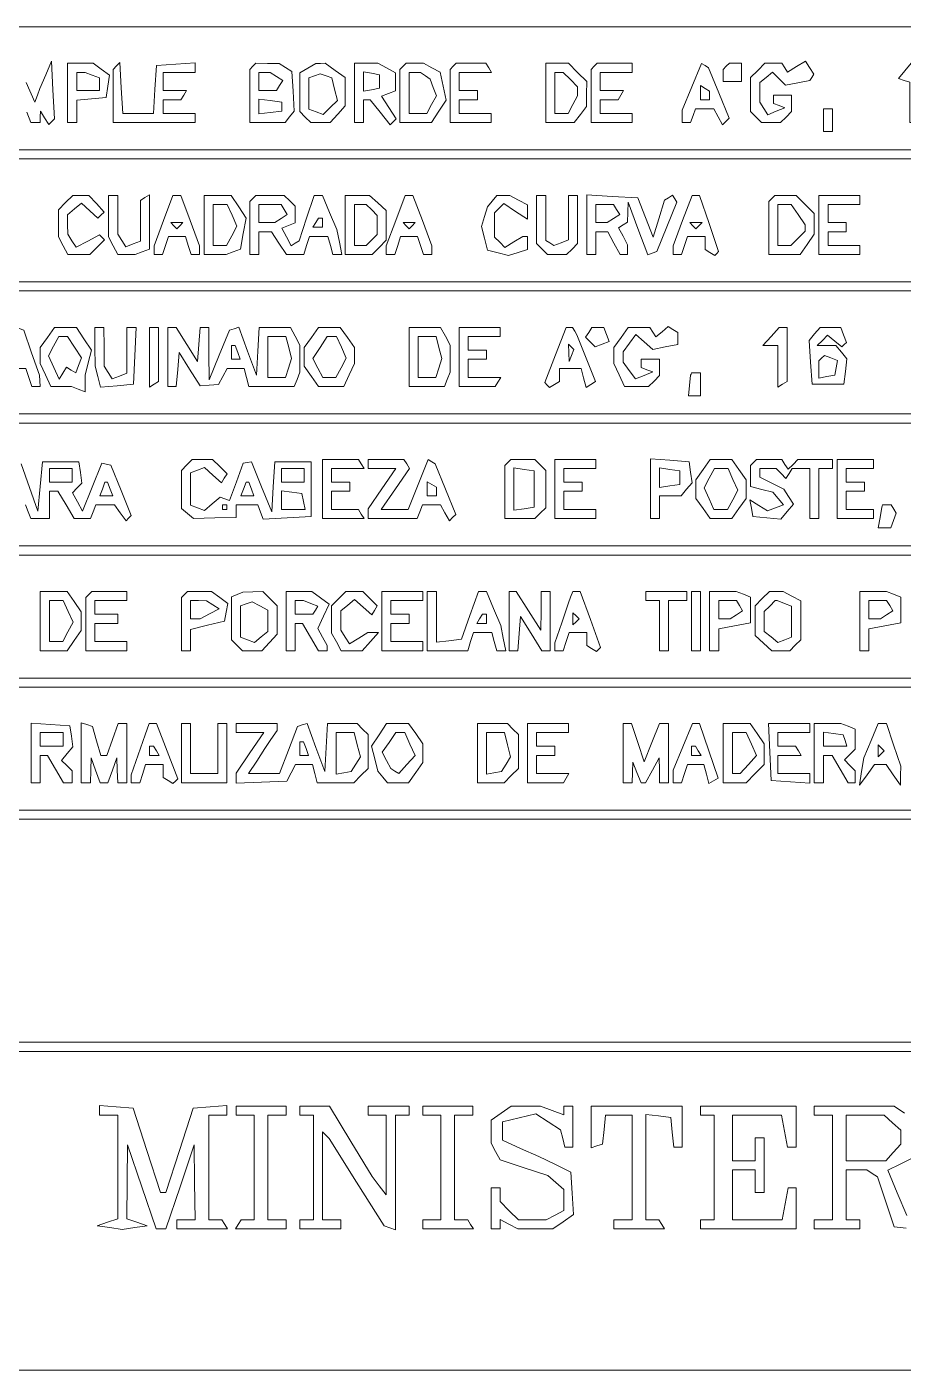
# Paper-space layout 'AN-01-DGE-004' of a CAD drawing. Header units: metres, sheet in millimetres. Extents: x 12 to 193, y 4 to 291.
# Drawn here: x 73.77 to 97.4, y 42.31 to 78.53 of the extents above; entities that cross this region are included whole.
import ezdxf

# ---------------------------------------------------------------- set-up
doc = ezdxf.new("R2010")
doc.units = ezdxf.units.M
doc.layers.add('DGE_CONTORNOS', color=7, linetype='Continuous', lineweight=0)
doc.layers.add('DGE_DATOS', color=7, linetype='Continuous', lineweight=0)

# ---------------------------------------------------------------- blocks, each defined once
blk = doc.blocks.new('LP_REF_DGE_MT_004')
at = {"layer": 'DGE_CONTORNOS'}
for points in [[(180.58, 76.872), (180.58, 75.215), (120.727, 75.215), (60.874, 75.215), (60.874, 76.872), (60.874, 78.53), (120.727, 78.53), (180.58, 78.53)], [(74.87, 76.75), (74.87, 75.952), (74.993, 75.952), (75.116, 75.952), (75.116, 76.251), (75.116, 76.55), (75.515, 76.588), (75.914, 76.627), (75.956, 76.927), (75.998, 77.227), (75.779, 77.387), (75.56, 77.548), (75.215, 77.548), (74.87, 77.548)], [(76.19, 77.477), (76.098, 77.384), (76.098, 76.668), (76.098, 75.952), (77.203, 75.952), (78.308, 75.952), (78.308, 76.074), (78.308, 76.197), (77.878, 76.197), (77.448, 76.197), (77.448, 76.381), (77.448, 76.566), (77.687, 76.566), (77.925, 76.566), (78.001, 76.688), (78.077, 76.811), (77.763, 76.811), (77.448, 76.811), (77.448, 77.057), (77.448, 77.302), (77.878, 77.302), (78.308, 77.302), (78.308, 77.432), (78.308, 77.562), (77.786, 77.524), (77.264, 77.486), (77.227, 76.842), (77.19, 76.197), (76.773, 76.197), (76.356, 76.197), (76.319, 76.884), (76.282, 77.57)], [(79.863, 77.466), (79.781, 77.384), (79.781, 76.668), (79.781, 75.952), (80.257, 75.952), (80.733, 75.952), (80.858, 76.105), (80.983, 76.259), (80.951, 76.794), (80.919, 77.328), (80.749, 77.436), (80.579, 77.544), (80.262, 77.546), (79.945, 77.548)], [(81.347, 77.415), (81.132, 77.29), (81.132, 76.768), (81.132, 76.246), (81.279, 76.099), (81.426, 75.952), (81.69, 75.952), (81.953, 75.952), (82.156, 76.176), (82.359, 76.401), (82.359, 76.783), (82.359, 77.165), (82.087, 77.357), (81.814, 77.548), (81.688, 77.544), (81.561, 77.54)], [(82.605, 76.75), (82.605, 75.952), (82.728, 75.952), (82.851, 75.952), (82.851, 76.259), (82.851, 76.566), (82.938, 76.566), (83.025, 76.566), (83.295, 76.228), (83.565, 75.89), (83.647, 75.972), (83.73, 76.053), (83.531, 76.356), (83.333, 76.659), (83.521, 76.731), (83.71, 76.803), (83.71, 77.048), (83.71, 77.294), (83.473, 77.421), (83.235, 77.548), (82.92, 77.548), (82.605, 77.548)], [(83.915, 77.466), (83.833, 77.384), (83.833, 76.668), (83.833, 75.952), (84.26, 75.952), (84.687, 75.952), (84.884, 76.254), (85.082, 76.556), (85, 76.93), (84.918, 77.304), (84.69, 77.426), (84.463, 77.548), (84.23, 77.548), (83.996, 77.548)], [(85.265, 77.466), (85.183, 77.384), (85.183, 76.668), (85.183, 75.952), (85.736, 75.952), (86.288, 75.952), (86.288, 76.074), (86.288, 76.197), (85.859, 76.197), (85.429, 76.197), (85.429, 76.381), (85.429, 76.566), (85.674, 76.566), (85.92, 76.566), (85.92, 76.688), (85.92, 76.811), (85.674, 76.811), (85.429, 76.811), (85.429, 77.057), (85.429, 77.302), (85.866, 77.302), (86.303, 77.302), (86.227, 77.425), (86.151, 77.548), (85.749, 77.548), (85.347, 77.548)], [(87.762, 76.75), (87.762, 75.952), (88.147, 75.952), (88.533, 75.952), (88.696, 76.167), (88.859, 76.381), (88.863, 76.719), (88.867, 77.057), (88.621, 77.302), (88.375, 77.548), (88.069, 77.548), (87.762, 77.548)], [(89.071, 77.466), (88.989, 77.384), (88.989, 76.668), (88.989, 75.952), (89.542, 75.952), (90.094, 75.952), (90.094, 76.074), (90.094, 76.197), (89.665, 76.197), (89.235, 76.197), (89.235, 76.381), (89.235, 76.566), (89.473, 76.566), (89.712, 76.566), (89.787, 76.688), (89.863, 76.811), (89.549, 76.811), (89.235, 76.811), (89.235, 77.057), (89.235, 77.302), (89.665, 77.302), (90.094, 77.302), (90.094, 77.425), (90.094, 77.548), (89.624, 77.548), (89.153, 77.548)], [(91.706, 76.915), (91.445, 76.287), (91.445, 76.119), (91.445, 75.952), (91.555, 75.952), (91.664, 75.952), (91.735, 76.136), (91.805, 76.32), (92.049, 76.32), (92.292, 76.32), (92.412, 76.106), (92.531, 75.892), (92.618, 75.979), (92.705, 76.066), (92.428, 76.747), (92.151, 77.429), (92.059, 77.486), (91.967, 77.543)], [(92.632, 77.466), (92.55, 77.384), (92.55, 77.22), (92.55, 77.057), (92.795, 77.057), (93.041, 77.057), (93.041, 77.302), (93.041, 77.548), (92.877, 77.548), (92.714, 77.548)], [(93.479, 77.355), (93.287, 77.162), (93.287, 76.704), (93.287, 76.246), (93.434, 76.099), (93.581, 75.952), (93.839, 75.952), (94.097, 75.952), (94.244, 76.099), (94.391, 76.246), (94.391, 76.467), (94.391, 76.688), (94.146, 76.688), (93.9, 76.688), (93.9, 76.576), (93.9, 76.463), (94.054, 76.406), (94.207, 76.349), (93.98, 76.255), (93.753, 76.161), (93.644, 76.333), (93.536, 76.504), (93.534, 76.765), (93.532, 77.027), (93.703, 77.169), (93.874, 77.311), (94.05, 77.135), (94.225, 76.96), (94.556, 77.023), (94.886, 77.086), (94.938, 77.169), (94.989, 77.253), (94.878, 77.431), (94.767, 77.609), (94.524, 77.458), (94.28, 77.307), (94.206, 77.427), (94.131, 77.548), (93.902, 77.548), (93.672, 77.548)], [(97.445, 77.344), (97.277, 77.139), (97.43, 77.088), (97.584, 77.036), (97.584, 76.494), (97.584, 75.952), (97.706, 75.952), (97.829, 75.952), (97.829, 76.75), (97.829, 77.548), (97.721, 77.548), (97.614, 77.548)], [(75.535, 77.228), (75.73, 77.153), (75.73, 76.982), (75.73, 76.811), (75.423, 76.811), (75.116, 76.811), (75.116, 77.057), (75.116, 77.302), (75.228, 77.302), (75.341, 77.302)], [(80.503, 77.191), (80.672, 77.084), (80.588, 76.948), (80.503, 76.811), (80.265, 76.811), (80.027, 76.811), (80.027, 77.057), (80.027, 77.302), (80.18, 77.3), (80.334, 77.298)], [(82.069, 76.849), (82.146, 76.545), (81.955, 76.354), (81.765, 76.164), (81.571, 76.238), (81.377, 76.312), (81.377, 76.736), (81.377, 77.159), (81.531, 77.212), (81.684, 77.266), (81.839, 77.209), (81.993, 77.152)], [(83.28, 77.057), (83.28, 76.876), (83.065, 76.834), (82.851, 76.793), (82.851, 77.057), (82.851, 77.32), (83.065, 77.279), (83.28, 77.237)], [(84.517, 77.208), (84.649, 77.118), (84.731, 76.894), (84.814, 76.671), (84.687, 76.434), (84.561, 76.197), (84.32, 76.197), (84.078, 76.197), (84.078, 76.75), (84.078, 77.302), (84.232, 77.3), (84.385, 77.298)], [(88.428, 77.109), (88.621, 76.916), (88.621, 76.794), (88.621, 76.672), (88.494, 76.435), (88.367, 76.197), (88.187, 76.197), (88.007, 76.197), (88.007, 76.75), (88.007, 77.302), (88.121, 77.302), (88.235, 77.302)], [(92.182, 76.681), (92.182, 76.566), (92.059, 76.566), (91.936, 76.566), (91.936, 76.757), (91.936, 76.948), (92.059, 76.872), (92.182, 76.797)], [(80.648, 76.381), (80.648, 76.259), (80.337, 76.22), (80.027, 76.181), (80.027, 76.381), (80.027, 76.582), (80.337, 76.543), (80.648, 76.504)], [(95.251, 76.013), (95.251, 75.706), (95.374, 75.706), (95.496, 75.706), (95.496, 76.013), (95.496, 76.32), (95.374, 76.32), (95.251, 76.32)], [(180.58, 73.312), (180.58, 71.655), (120.727, 71.655), (60.874, 71.655), (60.874, 73.312), (60.874, 74.97), (120.727, 74.97), (180.58, 74.97)], [(74.818, 73.794), (74.625, 73.601), (74.625, 73.234), (74.625, 72.866), (74.752, 72.629), (74.879, 72.391), (75.173, 72.391), (75.466, 72.391), (75.665, 72.59), (75.864, 72.789), (75.797, 72.856), (75.729, 72.924), (75.414, 72.755), (75.1, 72.587), (74.987, 72.765), (74.874, 72.944), (74.872, 73.205), (74.87, 73.466), (75.057, 73.621), (75.243, 73.776), (75.466, 73.574), (75.688, 73.373), (75.77, 73.455), (75.853, 73.538), (75.649, 73.763), (75.446, 73.987), (75.228, 73.987), (75.01, 73.987)], [(75.975, 73.427), (75.975, 72.866), (76.102, 72.629), (76.229, 72.391), (76.46, 72.391), (76.692, 72.391), (76.886, 72.466), (77.08, 72.54), (77.08, 73.271), (77.08, 74.002), (76.957, 73.926), (76.835, 73.85), (76.835, 73.301), (76.835, 72.752), (76.638, 72.676), (76.441, 72.601), (76.333, 72.772), (76.224, 72.944), (76.223, 73.466), (76.221, 73.987), (76.098, 73.987), (75.975, 73.987)], [(77.457, 73.307), (77.203, 72.628), (77.203, 72.509), (77.203, 72.391), (77.317, 72.391), (77.432, 72.391), (77.51, 72.637), (77.588, 72.882), (77.817, 72.882), (78.046, 72.882), (78.124, 72.637), (78.202, 72.391), (78.316, 72.391), (78.431, 72.391), (78.431, 72.509), (78.431, 72.628), (78.176, 73.307), (77.922, 73.987), (77.817, 73.987), (77.712, 73.987)], [(78.553, 73.189), (78.553, 72.391), (78.85, 72.391), (79.147, 72.391), (79.338, 72.465), (79.529, 72.538), (79.607, 72.956), (79.686, 73.375), (79.485, 73.681), (79.284, 73.987), (78.919, 73.987), (78.553, 73.987)], [(79.863, 73.905), (79.781, 73.824), (79.781, 73.107), (79.781, 72.391), (79.904, 72.391), (80.027, 72.391), (80.027, 72.698), (80.027, 73.005), (80.197, 73.005), (80.367, 73.005), (80.568, 72.698), (80.769, 72.391), (81.003, 72.391), (81.238, 72.391), (81.316, 72.637), (81.394, 72.882), (81.643, 72.882), (81.891, 72.882), (81.956, 72.637), (82.02, 72.391), (82.144, 72.391), (82.267, 72.391), (82.199, 72.729), (82.13, 73.067), (81.936, 73.527), (81.742, 73.987), (81.631, 73.987), (81.52, 73.987), (81.316, 73.375), (81.113, 72.762), (81.006, 72.696), (80.898, 72.63), (80.772, 72.867), (80.645, 73.103), (80.827, 73.173), (81.009, 73.243), (81.009, 73.468), (81.009, 73.693), (80.862, 73.84), (80.714, 73.987), (80.33, 73.987), (79.945, 73.987)], [(82.359, 73.189), (82.359, 72.391), (82.719, 72.391), (83.079, 72.391), (83.272, 72.584), (83.464, 72.777), (83.464, 73.179), (83.464, 73.581), (83.24, 73.784), (83.015, 73.987), (82.687, 73.987), (82.359, 73.987)], [(83.719, 73.307), (83.464, 72.628), (83.464, 72.509), (83.464, 72.391), (83.579, 72.391), (83.693, 72.391), (83.771, 72.637), (83.849, 72.882), (84.078, 72.882), (84.307, 72.882), (84.385, 72.637), (84.463, 72.391), (84.578, 72.391), (84.692, 72.391), (84.692, 72.509), (84.692, 72.628), (84.438, 73.307), (84.183, 73.987), (84.078, 73.987), (83.973, 73.987)], [(86.318, 73.834), (86.196, 73.68), (86.114, 73.415), (86.033, 73.149), (86.113, 72.83), (86.193, 72.512), (86.477, 72.441), (86.762, 72.369), (87.016, 72.45), (87.27, 72.531), (87.27, 72.706), (87.27, 72.882), (87.207, 72.882), (87.144, 72.882), (86.904, 72.732), (86.663, 72.582), (86.522, 72.723), (86.38, 72.864), (86.38, 73.189), (86.38, 73.515), (86.505, 73.64), (86.63, 73.765), (86.95, 73.555), (87.27, 73.345), (87.27, 73.539), (87.27, 73.733), (87.033, 73.86), (86.796, 73.987), (86.618, 73.987), (86.441, 73.987)], [(87.516, 73.337), (87.516, 72.686), (87.663, 72.539), (87.811, 72.391), (88.069, 72.391), (88.326, 72.391), (88.474, 72.539), (88.621, 72.686), (88.621, 73.337), (88.621, 73.987), (88.498, 73.987), (88.375, 73.987), (88.375, 73.387), (88.375, 72.786), (88.18, 72.711), (87.985, 72.636), (87.873, 72.705), (87.762, 72.774), (87.762, 73.381), (87.762, 73.987), (87.639, 73.987), (87.516, 73.987)], [(88.867, 73.195), (88.867, 72.391), (88.989, 72.391), (89.112, 72.391), (89.112, 72.698), (89.112, 73.005), (89.276, 73.005), (89.439, 73.005), (89.603, 72.698), (89.768, 72.391), (89.87, 72.391), (89.972, 72.391), (89.972, 72.522), (89.972, 72.653), (89.848, 72.883), (89.725, 73.113), (89.848, 73.189), (89.972, 73.265), (89.98, 73.534), (89.988, 73.803), (90.25, 73.095), (90.512, 72.387), (90.637, 72.429), (90.762, 72.47), (91.03, 73.137), (91.298, 73.803), (91.24, 73.897), (91.182, 73.991), (91.071, 73.923), (90.961, 73.854), (90.812, 73.358), (90.663, 72.861), (90.456, 73.39), (90.249, 73.919), (89.558, 73.959), (88.867, 73.998)], [(91.454, 73.307), (91.199, 72.628), (91.199, 72.509), (91.199, 72.391), (91.314, 72.391), (91.428, 72.391), (91.506, 72.637), (91.584, 72.882), (91.821, 72.882), (92.059, 72.882), (92.059, 72.705), (92.059, 72.529), (92.19, 72.448), (92.321, 72.367), (92.373, 72.419), (92.425, 72.471), (92.169, 73.229), (91.913, 73.987), (91.811, 73.987), (91.708, 73.987)], [(93.859, 73.905), (93.778, 73.824), (93.778, 73.107), (93.778, 72.391), (94.2, 72.391), (94.623, 72.391), (94.814, 72.664), (95.005, 72.937), (95.005, 73.217), (95.005, 73.496), (94.76, 73.742), (94.514, 73.987), (94.228, 73.987), (93.941, 73.987)], [(95.128, 73.189), (95.128, 72.391), (95.681, 72.391), (96.233, 72.391), (96.233, 72.514), (96.233, 72.637), (95.803, 72.637), (95.374, 72.637), (95.374, 72.821), (95.374, 73.005), (95.619, 73.005), (95.865, 73.005), (95.865, 73.128), (95.865, 73.251), (95.619, 73.251), (95.374, 73.251), (95.374, 73.496), (95.374, 73.742), (95.803, 73.742), (96.233, 73.742), (96.233, 73.865), (96.233, 73.987), (95.681, 73.987), (95.128, 73.987)], [(79.305, 73.45), (79.438, 73.159), (79.298, 72.898), (79.159, 72.637), (78.979, 72.637), (78.799, 72.637), (78.799, 73.189), (78.799, 73.742), (78.986, 73.742), (79.173, 73.742)], [(80.71, 73.605), (80.795, 73.469), (80.626, 73.362), (80.456, 73.254), (80.242, 73.253), (80.027, 73.251), (80.027, 73.496), (80.027, 73.742), (80.326, 73.742), (80.626, 73.742)], [(83.072, 73.594), (83.219, 73.447), (83.219, 73.189), (83.219, 72.931), (83.072, 72.784), (82.924, 72.637), (82.765, 72.637), (82.605, 72.637), (82.605, 73.189), (82.605, 73.742), (82.765, 73.742), (82.924, 73.742)], [(89.673, 73.605), (89.757, 73.469), (89.588, 73.362), (89.419, 73.254), (89.266, 73.253), (89.112, 73.251), (89.112, 73.496), (89.112, 73.742), (89.35, 73.742), (89.589, 73.742)], [(94.569, 73.469), (94.76, 73.196), (94.76, 73.109), (94.76, 73.023), (94.567, 72.83), (94.374, 72.637), (94.199, 72.637), (94.023, 72.637), (94.023, 73.189), (94.023, 73.742), (94.2, 73.742), (94.378, 73.742)], [(77.899, 73.169), (77.817, 73.087), (77.735, 73.169), (77.653, 73.251), (77.817, 73.251), (77.98, 73.251)], [(81.746, 73.251), (81.746, 73.128), (81.616, 73.128), (81.486, 73.128), (81.561, 73.251), (81.637, 73.373), (81.691, 73.373), (81.746, 73.373)], [(84.16, 73.169), (84.078, 73.087), (83.996, 73.169), (83.915, 73.251), (84.078, 73.251), (84.242, 73.251)], [(91.895, 73.169), (91.813, 73.087), (91.731, 73.169), (91.649, 73.251), (91.813, 73.251), (91.977, 73.251)], [(180.58, 69.752), (180.58, 68.094), (120.727, 68.094), (60.874, 68.094), (60.874, 69.752), (60.874, 71.409), (120.727, 71.409), (180.58, 71.409)], [(73.17, 69.745), (72.906, 69.055), (72.906, 68.943), (72.906, 68.831), (73.02, 68.831), (73.135, 68.831), (73.213, 69.076), (73.291, 69.322), (73.52, 69.322), (73.749, 69.322), (73.827, 69.076), (73.904, 68.831), (74.019, 68.831), (74.133, 68.831), (74.124, 68.984), (74.114, 69.138), (73.901, 69.744), (73.688, 70.35), (73.561, 70.393), (73.434, 70.435)], [(74.325, 70.154), (74.133, 69.881), (74.133, 69.669), (74.133, 69.456), (74.276, 69.144), (74.418, 68.831), (74.696, 68.831), (74.973, 68.831), (75.16, 68.759), (75.348, 68.687), (75.348, 68.912), (75.348, 69.138), (75.43, 69.475), (75.513, 69.813), (75.311, 70.12), (75.11, 70.427), (74.813, 70.427), (74.516, 70.427)], [(75.608, 69.905), (75.61, 69.383), (75.686, 69.101), (75.762, 68.818), (76.206, 68.855), (76.65, 68.892), (76.687, 69.66), (76.723, 70.427), (76.595, 70.427), (76.466, 70.427), (76.466, 69.809), (76.466, 69.191), (76.27, 69.116), (76.073, 69.041), (75.965, 69.212), (75.856, 69.383), (75.854, 69.905), (75.852, 70.427), (75.73, 70.427), (75.607, 70.427)], [(77.08, 69.622), (77.08, 68.816), (77.203, 68.892), (77.326, 68.968), (77.326, 69.698), (77.326, 70.427), (77.203, 70.427), (77.08, 70.427)], [(77.571, 69.629), (77.571, 68.831), (77.687, 68.831), (77.802, 68.831), (77.84, 69.291), (77.878, 69.752), (78.159, 69.299), (78.441, 68.847), (78.691, 68.866), (78.942, 68.885), (79.059, 69.103), (79.176, 69.322), (79.403, 69.322), (79.63, 69.322), (79.694, 69.076), (79.758, 68.831), (80.37, 68.831), (80.983, 68.831), (81.057, 69.025), (81.132, 69.219), (81.132, 69.586), (81.132, 69.952), (81.005, 70.189), (80.878, 70.427), (80.459, 70.427), (80.04, 70.427), (80.002, 69.782), (79.965, 69.138), (79.726, 69.784), (79.486, 70.431), (79.361, 70.389), (79.237, 70.348), (78.962, 69.681), (78.688, 69.015), (78.682, 69.721), (78.676, 70.427), (78.561, 70.427), (78.445, 70.427), (78.407, 69.967), (78.369, 69.506), (78.083, 69.967), (77.797, 70.427), (77.684, 70.427), (77.571, 70.427)], [(81.446, 70.154), (81.254, 69.881), (81.254, 69.629), (81.254, 69.377), (81.446, 69.104), (81.637, 68.831), (81.978, 68.831), (82.32, 68.831), (82.463, 69.144), (82.605, 69.456), (82.605, 69.669), (82.605, 69.881), (82.414, 70.154), (82.223, 70.427), (81.93, 70.427), (81.637, 70.427)], [(84.078, 69.629), (84.078, 68.831), (84.556, 68.831), (85.034, 68.831), (85.109, 69.025), (85.183, 69.219), (85.183, 69.586), (85.183, 69.952), (85.056, 70.189), (84.929, 70.427), (84.504, 70.427), (84.078, 70.427)], [(85.429, 69.629), (85.429, 68.831), (85.913, 68.831), (86.397, 68.831), (86.472, 68.954), (86.548, 69.076), (86.111, 69.076), (85.674, 69.076), (85.674, 69.322), (85.674, 69.567), (85.92, 69.567), (86.166, 69.567), (86.166, 69.69), (86.166, 69.813), (85.92, 69.813), (85.674, 69.813), (85.674, 69.997), (85.674, 70.181), (86.104, 70.181), (86.534, 70.181), (86.534, 70.304), (86.534, 70.427), (85.981, 70.427), (85.429, 70.427)], [(88.024, 69.683), (87.736, 68.939), (87.802, 68.872), (87.868, 68.806), (87.999, 68.887), (88.13, 68.968), (88.13, 69.145), (88.13, 69.322), (88.423, 69.322), (88.715, 69.322), (88.783, 69.064), (88.85, 68.806), (88.977, 68.885), (89.105, 68.964), (88.855, 69.597), (88.605, 70.23), (88.545, 70.328), (88.484, 70.427), (88.398, 70.427), (88.313, 70.427)], [(88.921, 70.293), (88.839, 70.16), (88.967, 70.032), (89.096, 69.903), (89.286, 69.976), (89.476, 70.049), (89.404, 70.238), (89.331, 70.427), (89.168, 70.427), (89.004, 70.427)], [(89.794, 70.154), (89.603, 69.881), (89.603, 69.669), (89.603, 69.456), (89.746, 69.144), (89.888, 68.831), (90.212, 68.831), (90.536, 68.831), (90.684, 68.978), (90.831, 69.126), (90.831, 69.347), (90.831, 69.567), (90.585, 69.567), (90.34, 69.567), (90.34, 69.455), (90.34, 69.342), (90.493, 69.285), (90.647, 69.228), (90.414, 69.132), (90.182, 69.037), (90.015, 69.264), (89.849, 69.492), (89.849, 69.629), (89.849, 69.766), (90.022, 70.003), (90.195, 70.239), (90.421, 70.037), (90.647, 69.834), (90.984, 69.899), (91.322, 69.964), (91.322, 70.127), (91.322, 70.29), (91.194, 70.369), (91.066, 70.448), (90.898, 70.309), (90.73, 70.169), (90.651, 70.298), (90.571, 70.427), (90.278, 70.427), (89.985, 70.427)], [(93.839, 70.181), (93.617, 69.936), (93.82, 69.936), (94.023, 69.936), (94.023, 69.376), (94.023, 68.816), (94.146, 68.892), (94.269, 68.968), (94.269, 69.698), (94.269, 70.427), (94.165, 70.427), (94.061, 70.427)], [(95.013, 70.252), (94.868, 70.078), (94.906, 69.485), (94.944, 68.892), (95.374, 68.892), (95.803, 68.892), (95.843, 69.237), (95.883, 69.582), (95.736, 69.759), (95.589, 69.936), (95.334, 69.936), (95.079, 69.936), (95.221, 70.078), (95.363, 70.22), (95.556, 70.06), (95.748, 69.901), (95.809, 69.962), (95.871, 70.023), (95.793, 70.225), (95.716, 70.427), (95.437, 70.427), (95.158, 70.427)], [(75.054, 69.892), (75.244, 69.602), (75.167, 69.401), (75.09, 69.201), (74.966, 69.277), (74.843, 69.353), (74.742, 69.191), (74.641, 69.028), (74.498, 69.344), (74.354, 69.659), (74.493, 69.92), (74.633, 70.181), (74.749, 70.181), (74.864, 70.181)], [(79.457, 69.752), (79.528, 69.567), (79.409, 69.567), (79.29, 69.567), (79.29, 69.752), (79.29, 69.936), (79.338, 69.936), (79.387, 69.936)], [(80.834, 69.883), (80.908, 69.585), (80.828, 69.331), (80.747, 69.076), (80.51, 69.076), (80.272, 69.076), (80.272, 69.629), (80.272, 70.181), (80.515, 70.181), (80.759, 70.181)], [(82.252, 69.89), (82.385, 69.599), (82.245, 69.337), (82.105, 69.076), (81.93, 69.076), (81.754, 69.076), (81.618, 69.33), (81.483, 69.584), (81.678, 69.883), (81.874, 70.181), (81.997, 70.181), (82.119, 70.181)], [(84.885, 69.883), (84.96, 69.585), (84.879, 69.331), (84.798, 69.076), (84.561, 69.076), (84.324, 69.076), (84.324, 69.629), (84.324, 70.181), (84.567, 70.181), (84.81, 70.181)], [(88.459, 69.667), (88.395, 69.506), (88.385, 69.741), (88.375, 69.977), (88.45, 69.903), (88.524, 69.828)], [(95.593, 69.339), (95.555, 69.141), (95.342, 69.1), (95.128, 69.058), (95.128, 69.292), (95.128, 69.527), (95.202, 69.6), (95.275, 69.673), (95.453, 69.605), (95.631, 69.537)], [(91.68, 69.168), (91.67, 69.138), (91.639, 68.862), (91.609, 68.585), (91.772, 68.585), (91.936, 68.585), (91.936, 68.892), (91.936, 69.199), (91.813, 69.199), (91.69, 69.199)], [(180.58, 66.191), (180.58, 64.534), (120.727, 64.534), (60.874, 64.534), (60.874, 66.191), (60.874, 67.849), (120.727, 67.849), (180.58, 67.849)], [(78.087, 66.719), (77.94, 66.572), (77.94, 66.059), (77.94, 65.546), (78.101, 65.412), (78.262, 65.278), (78.837, 65.29), (79.413, 65.302), (79.413, 65.47), (79.413, 65.639), (79.707, 65.639), (80, 65.639), (80.074, 65.448), (80.147, 65.258), (80.793, 65.295), (81.439, 65.332), (81.439, 66.068), (81.439, 66.805), (80.948, 66.805), (80.456, 66.805), (80.416, 66.13), (80.376, 65.455), (80.101, 66.13), (79.827, 66.805), (79.716, 66.784), (79.605, 66.763), (79.421, 66.261), (79.238, 65.758), (79.111, 65.805), (78.983, 65.852), (78.773, 65.669), (78.563, 65.486), (78.374, 65.559), (78.185, 65.631), (78.185, 66.068), (78.185, 66.506), (78.374, 66.578), (78.563, 66.651), (78.791, 66.444), (79.02, 66.237), (79.095, 66.358), (79.17, 66.478), (78.975, 66.672), (78.781, 66.866), (78.508, 66.866), (78.234, 66.866)], [(81.746, 66.068), (81.746, 65.27), (82.305, 65.27), (82.865, 65.27), (82.789, 65.393), (82.713, 65.516), (82.352, 65.516), (81.991, 65.516), (81.991, 65.762), (81.991, 66.007), (82.237, 66.007), (82.482, 66.007), (82.482, 66.13), (82.482, 66.253), (82.237, 66.253), (81.991, 66.253), (81.991, 66.437), (81.991, 66.621), (82.428, 66.621), (82.865, 66.621), (82.789, 66.744), (82.713, 66.866), (82.229, 66.866), (81.746, 66.866)], [(82.973, 66.744), (82.973, 66.621), (83.348, 66.621), (83.722, 66.621), (83.348, 66.077), (82.973, 65.533), (82.973, 65.402), (82.973, 65.27), (83.635, 65.27), (84.298, 65.27), (84.368, 65.455), (84.439, 65.639), (84.682, 65.639), (84.926, 65.639), (85.045, 65.425), (85.165, 65.211), (85.252, 65.298), (85.338, 65.384), (85.061, 66.066), (84.785, 66.748), (84.691, 66.806), (84.597, 66.864), (84.323, 66.19), (84.05, 65.516), (83.69, 65.516), (83.33, 65.516), (83.711, 66.07), (84.092, 66.623), (84.016, 66.745), (83.941, 66.866), (83.457, 66.866), (82.973, 66.866)], [(86.738, 66.785), (86.657, 66.703), (86.657, 65.987), (86.657, 65.27), (87.062, 65.27), (87.467, 65.27), (87.614, 65.418), (87.762, 65.565), (87.762, 66.068), (87.762, 66.572), (87.614, 66.719), (87.467, 66.866), (87.144, 66.866), (86.82, 66.866)], [(88.007, 66.068), (88.007, 65.27), (88.56, 65.27), (89.112, 65.27), (89.112, 65.393), (89.112, 65.516), (88.682, 65.516), (88.253, 65.516), (88.253, 65.762), (88.253, 66.007), (88.498, 66.007), (88.744, 66.007), (88.744, 66.13), (88.744, 66.253), (88.498, 66.253), (88.253, 66.253), (88.253, 66.437), (88.253, 66.621), (88.682, 66.621), (89.112, 66.621), (89.112, 66.744), (89.112, 66.866), (88.56, 66.866), (88.007, 66.866)], [(90.585, 66.076), (90.585, 65.27), (90.708, 65.27), (90.831, 65.27), (90.831, 65.577), (90.831, 65.884), (91.123, 65.884), (91.415, 65.884), (91.562, 66.062), (91.709, 66.239), (91.669, 66.522), (91.629, 66.805), (91.107, 66.843), (90.585, 66.881)], [(92.004, 66.594), (91.813, 66.321), (91.813, 66.068), (91.813, 65.816), (92.004, 65.543), (92.195, 65.27), (92.488, 65.27), (92.781, 65.27), (92.973, 65.543), (93.164, 65.816), (93.164, 66.068), (93.164, 66.321), (92.973, 66.594), (92.781, 66.866), (92.488, 66.866), (92.195, 66.866)], [(93.368, 66.785), (93.287, 66.703), (93.287, 66.419), (93.287, 66.135), (93.588, 66.059), (93.89, 65.983), (94.032, 65.812), (94.174, 65.642), (93.959, 65.559), (93.745, 65.477), (93.505, 65.627), (93.266, 65.777), (93.308, 65.554), (93.35, 65.332), (93.728, 65.295), (94.105, 65.258), (94.272, 65.459), (94.439, 65.659), (94.312, 65.864), (94.185, 66.068), (93.858, 66.229), (93.532, 66.389), (93.532, 66.505), (93.532, 66.621), (93.753, 66.621), (93.974, 66.621), (94.108, 66.487), (94.241, 66.354), (94.323, 66.487), (94.406, 66.621), (94.644, 66.621), (94.883, 66.621), (94.883, 65.946), (94.883, 65.27), (95.005, 65.27), (95.128, 65.27), (95.128, 65.946), (95.128, 66.621), (95.312, 66.621), (95.496, 66.621), (95.496, 66.744), (95.496, 66.866), (95.03, 66.866), (94.563, 66.866), (94.43, 66.733), (94.296, 66.6), (94.214, 66.733), (94.131, 66.866), (93.791, 66.866), (93.45, 66.866)], [(95.619, 66.068), (95.619, 65.27), (96.11, 65.27), (96.601, 65.27), (96.601, 65.393), (96.601, 65.516), (96.233, 65.516), (95.865, 65.516), (95.865, 65.762), (95.865, 66.007), (96.11, 66.007), (96.356, 66.007), (96.356, 66.13), (96.356, 66.253), (96.11, 66.253), (95.865, 66.253), (95.865, 66.437), (95.865, 66.621), (96.233, 66.621), (96.601, 66.621), (96.601, 66.744), (96.601, 66.866), (96.11, 66.866), (95.619, 66.866)], [(74.993, 66.437), (74.993, 66.253), (74.686, 66.253), (74.379, 66.253), (74.379, 66.437), (74.379, 66.621), (74.686, 66.621), (74.993, 66.621)], [(81.254, 66.437), (81.254, 66.253), (80.948, 66.253), (80.641, 66.253), (80.641, 66.437), (80.641, 66.621), (80.948, 66.621), (81.254, 66.621)], [(87.455, 66.068), (87.455, 65.577), (87.178, 65.538), (86.902, 65.499), (86.902, 66.068), (86.902, 66.638), (87.178, 66.599), (87.455, 66.56)], [(91.383, 66.375), (91.383, 66.191), (91.107, 66.152), (90.831, 66.113), (90.831, 66.375), (90.831, 66.638), (91.107, 66.599), (91.383, 66.56)], [(92.811, 66.33), (92.943, 66.038), (92.804, 65.777), (92.664, 65.516), (92.482, 65.516), (92.299, 65.516), (92.166, 65.807), (92.033, 66.099), (92.173, 66.36), (92.313, 66.621), (92.495, 66.621), (92.678, 66.621)], [(76.02, 66.068), (76.09, 65.884), (75.914, 65.884), (75.737, 65.884), (75.808, 66.068), (75.879, 66.253), (75.914, 66.253), (75.949, 66.253)], [(79.826, 66.068), (79.896, 65.884), (79.72, 65.884), (79.543, 65.884), (79.614, 66.068), (79.685, 66.253), (79.72, 66.253), (79.755, 66.253)], [(81.232, 65.731), (81.272, 65.516), (80.957, 65.516), (80.641, 65.516), (80.641, 65.77), (80.641, 66.024), (80.916, 65.985), (81.191, 65.946)], [(84.815, 66), (84.815, 65.884), (84.692, 65.884), (84.569, 65.884), (84.569, 66.076), (84.569, 66.267), (84.692, 66.191), (84.815, 66.115)], [(79.167, 65.577), (79.167, 65.516), (79.106, 65.516), (79.045, 65.516), (79.045, 65.577), (79.045, 65.639), (79.106, 65.639), (79.167, 65.639)], [(96.838, 65.608), (96.829, 65.577), (96.777, 65.301), (96.726, 65.025), (96.896, 65.025), (97.066, 65.025), (97.141, 65.22), (97.216, 65.415), (97.147, 65.527), (97.078, 65.639), (96.963, 65.639), (96.847, 65.639)], [(180.58, 62.631), (180.58, 60.973), (120.727, 60.973), (60.874, 60.973), (60.874, 62.631), (60.874, 64.288), (120.727, 64.288), (180.58, 64.288)], [(74.133, 62.508), (74.133, 61.71), (74.495, 61.71), (74.856, 61.71), (75.047, 61.983), (75.238, 62.256), (75.238, 62.508), (75.238, 62.76), (75.047, 63.033), (74.856, 63.306), (74.495, 63.306), (74.133, 63.306)], [(74.885, 62.769), (75.018, 62.478), (74.878, 62.217), (74.739, 61.956), (74.559, 61.956), (74.379, 61.956), (74.379, 62.508), (74.379, 63.061), (74.566, 63.061), (74.753, 63.061)], [(75.443, 63.224), (75.361, 63.142), (75.361, 62.426), (75.361, 61.71), (75.914, 61.71), (76.466, 61.71), (76.466, 61.833), (76.466, 61.956), (76.037, 61.956), (75.607, 61.956), (75.607, 62.201), (75.607, 62.447), (75.914, 62.447), (76.221, 62.447), (76.221, 62.569), (76.221, 62.692), (75.914, 62.692), (75.607, 62.692), (75.607, 62.876), (75.607, 63.061), (76.037, 63.061), (76.466, 63.061), (76.466, 63.183), (76.466, 63.306), (75.996, 63.306), (75.525, 63.306)], [(78.021, 63.224), (77.94, 63.142), (77.94, 62.426), (77.94, 61.71), (78.062, 61.71), (78.185, 61.71), (78.185, 61.995), (78.185, 62.281), (78.644, 62.394), (79.103, 62.508), (79.149, 62.745), (79.194, 62.983), (78.973, 63.144), (78.752, 63.306), (78.428, 63.306), (78.103, 63.306)], [(78.785, 62.949), (78.955, 62.841), (78.701, 62.705), (78.447, 62.569), (78.316, 62.569), (78.185, 62.569), (78.185, 62.815), (78.185, 63.061), (78.4, 63.059), (78.615, 63.057)], [(79.444, 63.225), (79.29, 63.163), (79.29, 62.584), (79.29, 62.005), (79.437, 61.857), (79.585, 61.71), (79.848, 61.71), (80.111, 61.71), (80.315, 61.935), (80.518, 62.159), (80.518, 62.54), (80.518, 62.92), (80.325, 63.113), (80.132, 63.306), (79.864, 63.296), (79.597, 63.287)], [(80.272, 62.519), (80.272, 62.231), (80.09, 62.08), (79.907, 61.928), (79.721, 61.999), (79.536, 62.071), (79.536, 62.494), (79.536, 62.917), (79.689, 62.972), (79.843, 63.027), (80.057, 62.917), (80.272, 62.806)], [(80.763, 62.508), (80.763, 61.71), (80.886, 61.71), (81.009, 61.71), (81.009, 62.078), (81.009, 62.447), (81.105, 62.447), (81.202, 62.447), (81.419, 62.078), (81.637, 61.71), (81.753, 61.71), (81.868, 61.71), (81.868, 61.779), (81.868, 61.849), (81.745, 62.079), (81.622, 62.31), (81.771, 62.637), (81.92, 62.965), (81.687, 63.135), (81.453, 63.306), (81.108, 63.306), (80.763, 63.306)], [(81.428, 62.986), (81.621, 62.912), (81.553, 62.802), (81.486, 62.692), (81.247, 62.692), (81.009, 62.692), (81.009, 62.876), (81.009, 63.061), (81.122, 63.061), (81.234, 63.061)], [(82.184, 63.113), (81.991, 62.92), (81.991, 62.553), (81.991, 62.185), (82.118, 61.948), (82.245, 61.71), (82.529, 61.71), (82.813, 61.71), (83.035, 61.956), (83.257, 62.201), (83.113, 62.201), (82.97, 62.201), (82.722, 62.048), (82.475, 61.894), (82.358, 62.078), (82.24, 62.263), (82.239, 62.524), (82.237, 62.785), (82.423, 62.94), (82.61, 63.094), (82.841, 62.885), (83.072, 62.676), (83.146, 62.797), (83.221, 62.918), (83.027, 63.112), (82.833, 63.306), (82.605, 63.306), (82.377, 63.306)], [(83.342, 62.508), (83.342, 61.71), (83.894, 61.71), (84.447, 61.71), (84.447, 61.833), (84.447, 61.956), (84.017, 61.956), (83.587, 61.956), (83.587, 62.201), (83.587, 62.447), (83.833, 62.447), (84.078, 62.447), (84.078, 62.569), (84.078, 62.692), (83.833, 62.692), (83.587, 62.692), (83.587, 62.876), (83.587, 63.061), (84.017, 63.061), (84.447, 63.061), (84.447, 63.183), (84.447, 63.306), (83.894, 63.306), (83.342, 63.306)], [(84.569, 62.508), (84.569, 61.71), (85.114, 61.71), (85.658, 61.71), (85.736, 61.956), (85.814, 62.201), (86.062, 62.201), (86.311, 62.201), (86.375, 61.956), (86.44, 61.71), (86.564, 61.71), (86.687, 61.71), (86.619, 62.048), (86.55, 62.385), (86.356, 62.846), (86.162, 63.306), (86.056, 63.306), (85.951, 63.306), (85.72, 62.662), (85.489, 62.017), (85.152, 61.978), (84.815, 61.939), (84.815, 62.623), (84.815, 63.306), (84.692, 63.306), (84.569, 63.306)], [(86.779, 62.508), (86.779, 61.71), (86.895, 61.71), (87.01, 61.71), (87.048, 62.17), (87.086, 62.631), (87.373, 62.17), (87.659, 61.71), (87.772, 61.71), (87.884, 61.71), (87.884, 62.508), (87.884, 63.306), (87.762, 63.306), (87.639, 63.306), (87.637, 62.784), (87.635, 62.263), (87.299, 62.783), (86.964, 63.304), (86.871, 63.305), (86.779, 63.306)], [(88.435, 63.153), (88.38, 62.999), (88.193, 62.462), (88.007, 61.925), (88.007, 61.817), (88.007, 61.71), (88.122, 61.71), (88.236, 61.71), (88.314, 61.956), (88.392, 62.201), (88.629, 62.201), (88.867, 62.201), (88.867, 62.024), (88.867, 61.847), (88.998, 61.766), (89.128, 61.685), (89.183, 61.74), (89.238, 61.795), (88.967, 62.551), (88.695, 63.306), (88.593, 63.306), (88.491, 63.306)], [(90.463, 63.183), (90.463, 63.061), (90.647, 63.061), (90.831, 63.061), (90.831, 62.385), (90.831, 61.71), (90.954, 61.71), (91.077, 61.71), (91.077, 62.385), (91.077, 63.061), (91.322, 63.061), (91.568, 63.061), (91.568, 63.183), (91.568, 63.306), (91.015, 63.306), (90.463, 63.306)], [(91.69, 62.508), (91.69, 61.71), (91.813, 61.71), (91.936, 61.71), (91.936, 62.508), (91.936, 63.306), (91.813, 63.306), (91.69, 63.306)], [(92.182, 62.508), (92.182, 61.71), (92.304, 61.71), (92.427, 61.71), (92.427, 62.003), (92.427, 62.297), (92.857, 62.377), (93.287, 62.458), (93.287, 62.807), (93.287, 63.157), (93.092, 63.232), (92.898, 63.306), (92.54, 63.306), (92.182, 63.306)], [(92.988, 62.924), (93.072, 62.788), (92.903, 62.68), (92.734, 62.573), (92.581, 62.571), (92.427, 62.569), (92.427, 62.815), (92.427, 63.061), (92.665, 63.061), (92.904, 63.061)], [(93.602, 63.113), (93.409, 62.92), (93.409, 62.518), (93.409, 62.116), (93.634, 61.913), (93.858, 61.71), (94.1, 61.71), (94.342, 61.71), (94.49, 61.857), (94.637, 62.005), (94.637, 62.528), (94.637, 63.052), (94.4, 63.179), (94.162, 63.306), (93.979, 63.306), (93.795, 63.306)], [(94.197, 62.986), (94.391, 62.911), (94.391, 62.491), (94.391, 62.071), (94.206, 61.999), (94.02, 61.928), (93.837, 62.08), (93.655, 62.231), (93.655, 62.499), (93.655, 62.766), (93.802, 62.913), (93.949, 63.061), (93.976, 63.061), (94.003, 63.061)], [(96.233, 62.508), (96.233, 61.71), (96.356, 61.71), (96.479, 61.71), (96.479, 62.003), (96.479, 62.297), (96.908, 62.377), (97.338, 62.458), (97.338, 62.807), (97.338, 63.157), (97.144, 63.232), (96.95, 63.306), (96.591, 63.306), (96.233, 63.306)], [(97.04, 62.924), (97.124, 62.788), (96.955, 62.68), (96.786, 62.573), (96.632, 62.571), (96.479, 62.569), (96.479, 62.815), (96.479, 63.061), (96.717, 63.061), (96.955, 63.061)], [(86.166, 62.569), (86.166, 62.447), (86.035, 62.447), (85.905, 62.447), (85.981, 62.569), (86.057, 62.692), (86.111, 62.692), (86.166, 62.692)], [(88.58, 62.488), (88.498, 62.406), (88.498, 62.569), (88.498, 62.733), (88.58, 62.651), (88.662, 62.569)], [(180.58, 59.07), (180.58, 57.413), (120.727, 57.413), (60.874, 57.413), (60.874, 59.07), (60.874, 60.728), (120.727, 60.728), (180.58, 60.728)], [(73.888, 58.955), (73.888, 58.15), (74.011, 58.15), (74.133, 58.15), (74.133, 58.518), (74.133, 58.886), (74.23, 58.886), (74.326, 58.886), (74.544, 58.518), (74.761, 58.15), (74.877, 58.15), (74.993, 58.15), (74.993, 58.309), (74.993, 58.469), (74.851, 58.611), (74.709, 58.753), (74.86, 58.936), (75.012, 59.118), (74.972, 59.401), (74.932, 59.684), (74.41, 59.722), (73.888, 59.76)], [(75.238, 58.958), (75.238, 58.15), (75.361, 58.15), (75.484, 58.15), (75.494, 58.487), (75.503, 58.825), (75.627, 58.487), (75.75, 58.15), (75.852, 58.15), (75.955, 58.15), (76.078, 58.487), (76.201, 58.825), (76.211, 58.487), (76.221, 58.15), (76.343, 58.15), (76.466, 58.15), (76.466, 58.948), (76.466, 59.746), (76.351, 59.746), (76.237, 59.746), (76.081, 59.316), (75.926, 58.886), (75.845, 58.886), (75.765, 58.886), (75.653, 59.276), (75.542, 59.665), (75.39, 59.716), (75.238, 59.766)], [(74.747, 59.316), (74.747, 59.132), (74.44, 59.132), (74.133, 59.132), (74.133, 59.316), (74.133, 59.5), (74.44, 59.5), (74.747, 59.5)], [(77.017, 59.592), (76.961, 59.439), (76.775, 58.902), (76.589, 58.364), (76.589, 58.257), (76.589, 58.15), (76.703, 58.15), (76.818, 58.15), (76.896, 58.395), (76.974, 58.641), (77.211, 58.641), (77.448, 58.641), (77.448, 58.464), (77.448, 58.287), (77.579, 58.206), (77.71, 58.125), (77.776, 58.191), (77.843, 58.257), (77.554, 59.002), (77.266, 59.746), (77.169, 59.746), (77.072, 59.746)], [(77.94, 58.948), (77.94, 58.15), (78.553, 58.15), (79.167, 58.15), (79.167, 58.948), (79.167, 59.746), (79.045, 59.746), (78.922, 59.746), (78.922, 59.07), (78.922, 58.395), (78.553, 58.395), (78.185, 58.395), (78.185, 59.07), (78.185, 59.746), (78.062, 59.746), (77.94, 59.746)], [(79.413, 59.623), (79.413, 59.5), (79.787, 59.5), (80.161, 59.5), (79.787, 58.956), (79.413, 58.412), (79.413, 58.275), (79.413, 58.137), (80.095, 58.165), (80.778, 58.192), (80.898, 58.416), (81.018, 58.641), (81.244, 58.641), (81.471, 58.641), (81.536, 58.395), (81.6, 58.15), (82.094, 58.15), (82.587, 58.15), (82.78, 58.343), (82.973, 58.535), (82.973, 58.993), (82.973, 59.451), (82.826, 59.598), (82.679, 59.746), (82.28, 59.746), (81.881, 59.746), (81.844, 59.101), (81.807, 58.457), (81.567, 59.103), (81.327, 59.749), (81.199, 59.707), (81.071, 59.664), (80.826, 59.03), (80.581, 58.395), (80.167, 58.395), (79.753, 58.395), (79.97, 58.733), (80.187, 59.07), (80.352, 59.313), (80.518, 59.555), (80.518, 59.65), (80.518, 59.746), (79.965, 59.746), (79.413, 59.746)], [(82.682, 59.174), (82.764, 58.848), (82.641, 58.652), (82.517, 58.457), (82.316, 58.417), (82.114, 58.377), (82.114, 58.939), (82.114, 59.5), (82.357, 59.5), (82.6, 59.5)], [(83.27, 59.44), (83.069, 59.134), (83.154, 58.796), (83.239, 58.458), (83.367, 58.304), (83.495, 58.15), (83.779, 58.15), (84.064, 58.15), (84.256, 58.422), (84.447, 58.695), (84.447, 58.948), (84.447, 59.2), (84.256, 59.473), (84.064, 59.746), (83.767, 59.746), (83.47, 59.746)], [(84.1, 59.194), (84.24, 58.887), (84.02, 58.644), (83.8, 58.401), (83.694, 58.466), (83.589, 58.532), (83.471, 58.751), (83.353, 58.971), (83.539, 59.236), (83.724, 59.5), (83.842, 59.5), (83.961, 59.5)], [(85.92, 58.948), (85.92, 58.15), (86.28, 58.15), (86.639, 58.15), (86.832, 58.343), (87.025, 58.535), (87.025, 58.993), (87.025, 59.451), (86.878, 59.598), (86.73, 59.746), (86.325, 59.746), (85.92, 59.746)], [(86.734, 59.174), (86.816, 58.848), (86.692, 58.652), (86.569, 58.457), (86.367, 58.417), (86.166, 58.377), (86.166, 58.939), (86.166, 59.5), (86.409, 59.5), (86.652, 59.5)], [(87.27, 58.948), (87.27, 58.15), (87.754, 58.15), (88.238, 58.15), (88.314, 58.272), (88.39, 58.395), (87.953, 58.395), (87.516, 58.395), (87.516, 58.641), (87.516, 58.886), (87.762, 58.886), (88.007, 58.886), (88.007, 59.009), (88.007, 59.132), (87.762, 59.132), (87.516, 59.132), (87.516, 59.316), (87.516, 59.5), (87.946, 59.5), (88.375, 59.5), (88.375, 59.623), (88.375, 59.746), (87.823, 59.746), (87.27, 59.746)], [(89.849, 58.948), (89.849, 58.15), (89.972, 58.15), (90.094, 58.15), (90.102, 58.426), (90.11, 58.702), (90.221, 58.426), (90.332, 58.15), (90.393, 58.15), (90.455, 58.15), (90.638, 58.487), (90.821, 58.825), (90.826, 58.487), (90.831, 58.15), (90.954, 58.15), (91.077, 58.15), (91.077, 58.948), (91.077, 59.746), (90.953, 59.746), (90.829, 59.746), (90.623, 59.231), (90.417, 58.716), (90.245, 59.231), (90.074, 59.746), (89.961, 59.746), (89.849, 59.746)], [(91.461, 59.115), (91.199, 58.485), (91.199, 58.317), (91.199, 58.15), (91.314, 58.15), (91.428, 58.15), (91.506, 58.395), (91.584, 58.641), (91.807, 58.641), (92.03, 58.641), (92.098, 58.383), (92.165, 58.125), (92.287, 58.201), (92.41, 58.276), (92.162, 59.011), (91.913, 59.746), (91.818, 59.746), (91.723, 59.746)], [(92.55, 58.948), (92.55, 58.15), (92.857, 58.15), (93.164, 58.15), (93.409, 58.395), (93.655, 58.641), (93.655, 58.92), (93.655, 59.2), (93.464, 59.473), (93.273, 59.746), (92.911, 59.746), (92.55, 59.746)], [(93.309, 59.194), (93.448, 58.887), (93.226, 58.641), (93.003, 58.395), (92.899, 58.395), (92.795, 58.395), (92.795, 58.948), (92.795, 59.5), (92.982, 59.5), (93.169, 59.5)], [(93.802, 58.978), (93.839, 58.211), (94.361, 58.173), (94.883, 58.135), (94.883, 58.265), (94.883, 58.395), (94.453, 58.395), (94.023, 58.395), (94.023, 58.641), (94.023, 58.886), (94.337, 58.886), (94.652, 58.886), (94.576, 59.009), (94.5, 59.132), (94.261, 59.132), (94.023, 59.132), (94.023, 59.316), (94.023, 59.5), (94.453, 59.5), (94.883, 59.5), (94.883, 59.623), (94.883, 59.746), (94.324, 59.746), (93.766, 59.746)], [(95.005, 58.948), (95.005, 58.15), (95.128, 58.15), (95.251, 58.15), (95.251, 58.518), (95.251, 58.886), (95.367, 58.886), (95.483, 58.886), (95.7, 58.518), (95.918, 58.15), (96.014, 58.15), (96.11, 58.15), (96.11, 58.309), (96.11, 58.469), (95.963, 58.616), (95.816, 58.763), (95.963, 58.911), (96.11, 59.058), (96.11, 59.327), (96.11, 59.597), (95.916, 59.671), (95.722, 59.746), (95.364, 59.746), (95.005, 59.746)], [(95.835, 59.285), (95.885, 59.132), (95.568, 59.132), (95.251, 59.132), (95.251, 59.324), (95.251, 59.517), (95.518, 59.478), (95.784, 59.439)], [(96.534, 59.285), (96.34, 58.825), (96.281, 58.457), (96.221, 58.088), (96.426, 58.364), (96.631, 58.641), (96.786, 58.641), (96.94, 58.641), (97.133, 58.364), (97.325, 58.088), (97.332, 58.343), (97.338, 58.597), (97.142, 59.171), (96.947, 59.746), (96.837, 59.746), (96.728, 59.746)], [(77.264, 59.009), (77.34, 58.886), (77.21, 58.886), (77.08, 58.886), (77.08, 59.009), (77.08, 59.132), (77.134, 59.132), (77.188, 59.132)], [(81.299, 59.07), (81.37, 58.886), (81.251, 58.886), (81.132, 58.886), (81.132, 59.07), (81.132, 59.255), (81.18, 59.255), (81.228, 59.255)], [(91.875, 59.009), (91.95, 58.886), (91.82, 58.886), (91.69, 58.886), (91.69, 59.009), (91.69, 59.132), (91.745, 59.132), (91.799, 59.132)], [(96.806, 58.927), (96.724, 58.845), (96.724, 59.009), (96.724, 59.173), (96.806, 59.091), (96.888, 59.009)], [(180.58, 54.159), (180.58, 51.152), (120.727, 51.152), (60.874, 51.152), (60.874, 54.159), (60.874, 57.167), (120.727, 57.167), (180.58, 57.167)], [(192.981, 46.609), (192.981, 42.312), (117.658, 42.312), (42.335, 42.312), (42.335, 46.609), (42.335, 50.906), (117.658, 50.906), (192.981, 50.906)], [(75.73, 49.317), (75.73, 49.187), (75.975, 49.187), (76.221, 49.187), (76.221, 47.79), (76.221, 46.392), (75.944, 46.299), (75.668, 46.206), (76.006, 46.154), (76.343, 46.102), (76.681, 46.154), (77.019, 46.206), (76.742, 46.299), (76.466, 46.392), (76.477, 47.391), (76.488, 48.389), (76.871, 47.254), (77.255, 46.118), (77.387, 46.118), (77.519, 46.118), (77.903, 47.254), (78.286, 48.389), (78.297, 47.376), (78.308, 46.363), (78.062, 46.363), (77.817, 46.363), (77.817, 46.241), (77.817, 46.118), (78.499, 46.118), (79.182, 46.118), (79.106, 46.241), (79.03, 46.363), (78.853, 46.363), (78.676, 46.363), (78.676, 47.775), (78.676, 49.187), (78.922, 49.187), (79.167, 49.187), (79.167, 49.317), (79.167, 49.448), (78.714, 49.409), (78.261, 49.371), (77.89, 48.236), (77.519, 47.1), (77.448, 47.1), (77.377, 47.1), (77.007, 48.236), (76.636, 49.371), (76.183, 49.409), (75.73, 49.448)], [(79.413, 49.31), (79.413, 49.187), (79.658, 49.187), (79.904, 49.187), (79.904, 47.775), (79.904, 46.363), (79.727, 46.363), (79.55, 46.363), (79.474, 46.241), (79.398, 46.118), (80.081, 46.118), (80.763, 46.118), (80.763, 46.241), (80.763, 46.363), (80.518, 46.363), (80.272, 46.363), (80.272, 47.775), (80.272, 49.187), (80.518, 49.187), (80.763, 49.187), (80.763, 49.31), (80.763, 49.433), (80.088, 49.433), (79.413, 49.433)], [(81.132, 49.31), (81.132, 49.187), (81.316, 49.187), (81.5, 49.187), (81.5, 47.775), (81.5, 46.363), (81.316, 46.363), (81.132, 46.363), (81.132, 46.241), (81.132, 46.118), (81.684, 46.118), (82.237, 46.118), (82.237, 46.241), (82.237, 46.363), (81.991, 46.363), (81.746, 46.363), (81.746, 47.55), (81.746, 48.737), (81.834, 48.649), (81.922, 48.56), (82.663, 47.38), (83.403, 46.199), (83.557, 46.148), (83.71, 46.097), (83.71, 47.642), (83.71, 49.187), (83.894, 49.187), (84.078, 49.187), (84.078, 49.31), (84.078, 49.433), (83.526, 49.433), (82.973, 49.433), (82.973, 49.31), (82.973, 49.187), (83.219, 49.187), (83.464, 49.187), (83.461, 48.113), (83.457, 47.039), (83.269, 47.284), (83.081, 47.53), (82.505, 48.478), (81.93, 49.426), (81.531, 49.43), (81.132, 49.433)], [(84.447, 49.31), (84.447, 49.187), (84.692, 49.187), (84.938, 49.187), (84.938, 47.775), (84.938, 46.363), (84.692, 46.363), (84.447, 46.363), (84.447, 46.241), (84.447, 46.118), (85.129, 46.118), (85.812, 46.118), (85.736, 46.241), (85.66, 46.363), (85.483, 46.363), (85.306, 46.363), (85.306, 47.775), (85.306, 49.187), (85.552, 49.187), (85.797, 49.187), (85.797, 49.31), (85.797, 49.433), (85.122, 49.433), (84.447, 49.433)], [(86.561, 49.242), (86.288, 49.051), (86.288, 48.742), (86.288, 48.434), (86.41, 48.207), (86.531, 47.98), (87.177, 47.77), (87.823, 47.56), (88.038, 47.372), (88.253, 47.185), (88.253, 46.901), (88.253, 46.618), (88.015, 46.491), (87.778, 46.363), (87.401, 46.363), (87.025, 46.363), (86.779, 46.609), (86.534, 46.855), (86.534, 47.039), (86.534, 47.223), (86.411, 47.223), (86.288, 47.223), (86.288, 46.67), (86.288, 46.118), (86.411, 46.118), (86.534, 46.118), (86.534, 46.245), (86.534, 46.372), (86.771, 46.245), (87.009, 46.118), (87.481, 46.118), (87.953, 46.118), (88.232, 46.313), (88.511, 46.509), (88.474, 47.081), (88.437, 47.653), (88.007, 47.862), (87.577, 48.072), (87.086, 48.292), (86.595, 48.512), (86.595, 48.757), (86.595, 49.003), (87.047, 49.115), (87.499, 49.226), (87.829, 49.01), (88.159, 48.794), (88.22, 48.561), (88.281, 48.328), (88.39, 48.328), (88.498, 48.328), (88.498, 48.88), (88.498, 49.433), (88.375, 49.433), (88.253, 49.433), (88.253, 49.313), (88.253, 49.193), (87.938, 49.313), (87.623, 49.433), (87.228, 49.433), (86.834, 49.433)], [(88.989, 48.87), (88.989, 48.307), (89.143, 48.358), (89.296, 48.408), (89.335, 48.798), (89.373, 49.187), (89.734, 49.187), (90.094, 49.187), (90.094, 47.775), (90.094, 46.363), (89.849, 46.363), (89.603, 46.363), (89.603, 46.241), (89.603, 46.118), (90.286, 46.118), (90.968, 46.118), (90.892, 46.241), (90.816, 46.363), (90.64, 46.363), (90.463, 46.363), (90.463, 47.783), (90.463, 49.204), (90.8, 49.165), (91.138, 49.126), (91.176, 48.727), (91.215, 48.328), (91.33, 48.328), (91.445, 48.328), (91.445, 48.88), (91.445, 49.433), (90.217, 49.433), (88.989, 49.433)], [(91.936, 49.31), (91.936, 49.187), (92.12, 49.187), (92.304, 49.187), (92.304, 47.775), (92.304, 46.363), (92.12, 46.363), (91.936, 46.363), (91.936, 46.241), (91.936, 46.118), (93.225, 46.118), (94.514, 46.118), (94.514, 46.67), (94.514, 47.223), (94.405, 47.223), (94.296, 47.223), (94.215, 46.793), (94.135, 46.363), (93.465, 46.363), (92.795, 46.363), (92.795, 47.039), (92.795, 47.714), (93.102, 47.714), (93.409, 47.714), (93.409, 47.407), (93.409, 47.1), (93.532, 47.1), (93.655, 47.1), (93.655, 47.837), (93.655, 48.573), (93.532, 48.573), (93.409, 48.573), (93.409, 48.266), (93.409, 47.959), (93.102, 47.959), (92.795, 47.959), (92.795, 48.573), (92.795, 49.187), (93.457, 49.187), (94.119, 49.187), (94.199, 48.757), (94.28, 48.328), (94.397, 48.328), (94.514, 48.328), (94.514, 48.88), (94.514, 49.433), (93.225, 49.433), (91.936, 49.433)], [(97.114, 48.984), (97.338, 48.781), (97.338, 48.595), (97.338, 48.409), (97.135, 48.184), (96.932, 47.959), (96.398, 47.959), (95.865, 47.959), (95.865, 48.573), (95.865, 49.187), (96.377, 49.187), (96.889, 49.187)]]:
    blk.add_lwpolyline(points, close=True, dxfattribs=at)
for points in [[(73.769, 76.228), (73.88, 75.952), (74.007, 75.952), (74.133, 75.952), (74.135, 76.105), (74.137, 76.259), (74.251, 76.078), (74.366, 75.897), (74.44, 75.972), (74.514, 76.046), (74.476, 76.828), (74.438, 77.609), (74.282, 77.241), (74.126, 76.872), (74.055, 76.688), (73.984, 76.504), (73.757, 77.026)], [(73.739, 65.639), (73.81, 65.455), (73.88, 65.27), (74.13, 65.27), (74.379, 65.27), (74.379, 65.639), (74.379, 66.007), (74.495, 66.007), (74.611, 66.007), (74.828, 65.639), (75.046, 65.27), (75.269, 65.27), (75.492, 65.27), (75.562, 65.455), (75.633, 65.639), (75.883, 65.639), (76.132, 65.639), (76.289, 65.424), (76.446, 65.209), (76.517, 65.281), (76.589, 65.352), (76.313, 66.031), (76.037, 66.709), (75.914, 66.738), (75.791, 66.767), (75.531, 66.12), (75.27, 65.472), (75.137, 65.721), (75.004, 65.969), (75.132, 66.097), (75.259, 66.224), (75.218, 66.515), (75.177, 66.805), (74.686, 66.805), (74.195, 66.805), (74.133, 66.137), (74.072, 65.469), (73.845, 66.107), (73.617, 66.745)], [(97.495, 46.484), (97.24, 47.096), (96.986, 47.708), (97.315, 47.865), (97.645, 48.023)], [(97.44, 49.237), (97.161, 49.433), (96.083, 49.433), (95.005, 49.433), (95.005, 49.31), (95.005, 49.187), (95.251, 49.187), (95.496, 49.187), (95.496, 47.775), (95.496, 46.363), (95.251, 46.363), (95.005, 46.363), (95.005, 46.241), (95.005, 46.118), (95.619, 46.118), (96.233, 46.118), (96.233, 46.241), (96.233, 46.363), (96.049, 46.363), (95.865, 46.363), (95.865, 47.039), (95.865, 47.714), (96.141, 47.712), (96.417, 47.71), (96.562, 47.618), (96.708, 47.526), (96.931, 46.852), (97.154, 46.179), (97.481, 46.141)]]:
    blk.add_lwpolyline(points, dxfattribs=at)

psp = doc.layouts.new('AN-01-DGE-004')

# ---------------------------------------------------------------- block references
at = {"layer": 'DGE_DATOS'}
psp.add_blockref('LP_REF_DGE_MT_004', (0, 0), dxfattribs=at)

doc.saveas('drawing.dxf')
